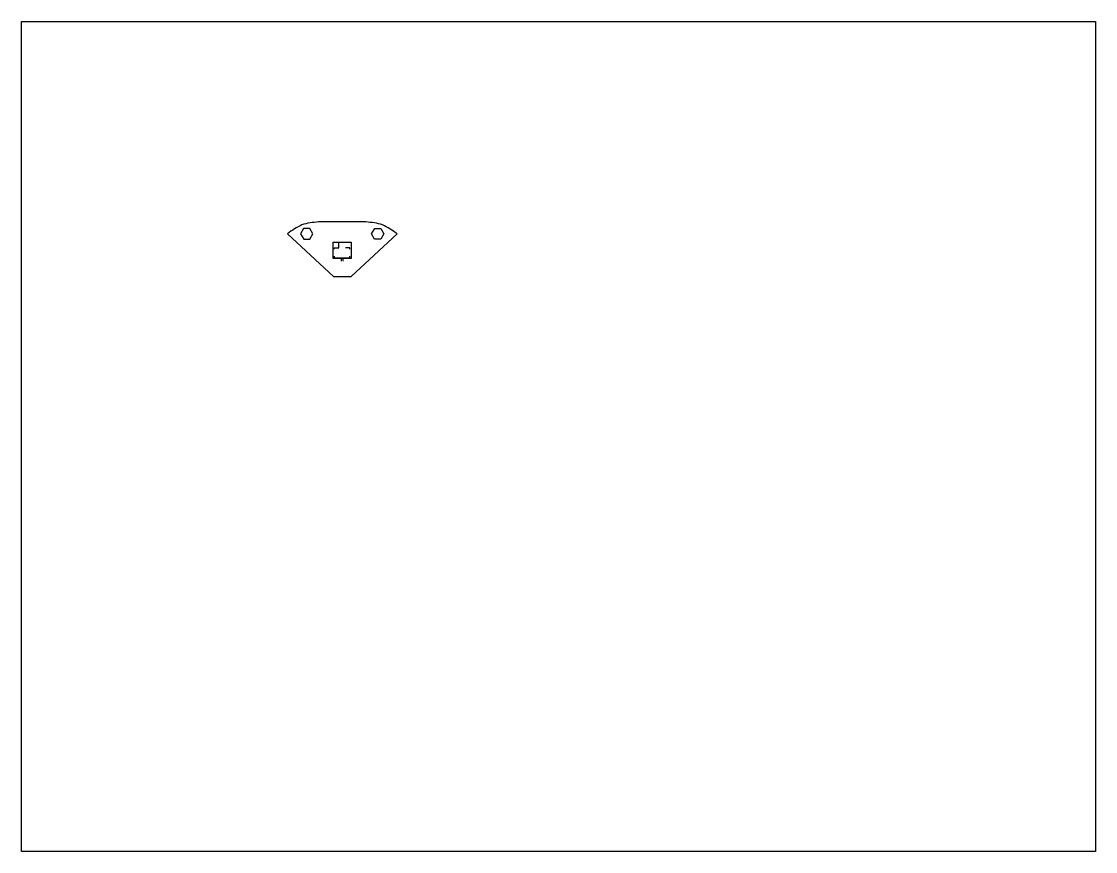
# Model space of a CAD drawing. Extents: x -27 to 532, y -205 to 226.
import ezdxf

# ---------------------------------------------------------------- set-up
doc = ezdxf.new("R2010")
doc.units = 0
doc.layers.add('seg1', color=7, linetype='CONTINUOUS')

msp = doc.modelspace()

# ---------------------------------------------------------------- linework, layer by layer
at = {"layer": 'seg1', "color": 7}
msp.add_lwpolyline([(-27.184879, 226.471898), (531.615121, 226.471898), (531.615121, -205.328102), (-27.184879, -205.328102)], close=True, dxfattribs=at)
for points in [[(122.809, 118.829661), (119.549333, 118.787325), (117.983003, 115.950992)], [(124.459997, 116.035661), (122.809, 118.829661)], [(151.976672, 122.173997), (127.423336, 122.173997)], [(154.939995, 116.035661), (156.591008, 118.829661)], [(156.591008, 118.829661), (159.808333, 118.787325)], [(159.808333, 118.787325), (161.417005, 115.950992)], [(111.209669, 115.993325), (135.085667, 93.725992)], [(117.983003, 115.950992), (119.634, 113.199328)], [(119.634, 113.199328), (122.851336, 113.241661), (124.459997, 116.035661)], [(144.314333, 93.725992), (168.190331, 115.993325)], [(156.506339, 113.241661), (154.939995, 116.035661)], [(159.766008, 113.199328), (156.506339, 113.241661)], [(161.417005, 115.950992), (159.766008, 113.199328)], [(134.958664, 111.717659), (144.356661, 111.717659)], [(134.958664, 103.208659), (134.958664, 111.717659)], [(135.551336, 108.796664), (137.879667, 108.796664)], [(135.551336, 107.949995), (135.551336, 108.796664)], [(137.879667, 108.796664), (137.879667, 111.209664)], [(143.721669, 108.796664), (141.393339, 108.796664)], [(143.721669, 107.949995), (143.721669, 108.796664)], [(144.356661, 111.717659), (144.356661, 103.208659)], [(144.356661, 103.208659), (134.958664, 103.208659)], [(135.551336, 104.436328), (135.551336, 103.589659)], [(135.551336, 103.589659), (143.721669, 103.589659)], [(138.980341, 102.065664), (139.530661, 102.065664)], [(139.276672, 102.065664), (139.276672, 103.039328), (139.361325, 102.912325), (139.530661, 102.742997)], [(139.954005, 103.039328), (139.954005, 102.319661), (140.038675, 102.192659), (140.123328, 102.107997), (140.250339, 102.065664), (140.335005, 102.065664)], [(143.721669, 103.589659), (143.721669, 104.436328)], [(135.085667, 93.725992), (144.314333, 93.725992)]]:
    msp.add_lwpolyline(points, dxfattribs=at)
for points in [[(118.744997, 120.649995), (116.035667, 119.591661), (113.622667, 117.771328), (111.209669, 115.993325)], [(127.423336, 122.173997), (124.417664, 121.919992), (121.412, 121.665995), (118.744997, 120.649995)], [(160.655003, 120.649995), (157.988, 121.665995), (154.982336, 121.919992), (151.976672, 122.173997)], [(168.190331, 115.993325), (165.777333, 117.771328), (163.364333, 119.591661), (160.655003, 120.649995)]]:
    msp.add_open_spline(points, degree=3, dxfattribs=at)

doc.saveas('drawing.dxf')
